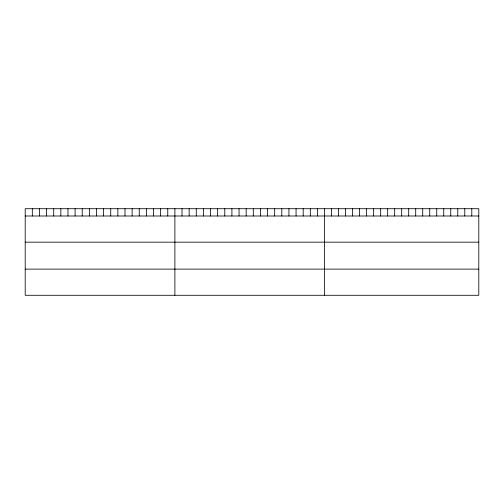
<?xml version="1.0" encoding="UTF-8"?>
<svg xmlns="http://www.w3.org/2000/svg" width="504" height="504" viewBox="0 0 504 504"><rect width="100%" height="100%" fill="white"/><g stroke="black" fill="none" stroke-linecap="round" stroke-linejoin="round"><path stroke-width="0.76" d="M478.8 242.166L478.8 208.713L25.2 208.713L25.2 295.287L478.8 295.287L478.8 242.166L25.2 242.166M25.2 215.996L478.8 215.996M25.2 269.117L478.8 269.117M471.788 208.713L471.788 215.996M464.783 208.713L464.783 215.996M457.771 208.713L457.771 215.996M450.759 208.713L450.759 215.996M443.747 208.713L443.747 215.996M436.741 208.713L436.741 215.996M429.729 208.713L429.729 215.996M422.717 208.713L422.717 215.996M415.706 208.713L415.706 215.996M408.7 208.713L408.7 215.996M401.688 208.713L401.688 215.996M394.676 208.713L394.676 215.996M387.671 208.713L387.671 215.996M380.659 208.713L380.659 215.996M373.647 208.713L373.647 215.996M366.635 208.713L366.635 215.996M359.629 208.713L359.629 215.996M352.617 208.713L352.617 215.996M345.605 208.713L345.605 215.996M338.594 208.713L338.594 215.996M331.588 208.713L331.588 215.996M324.576 208.713L324.576 295.287M317.451 208.713L317.451 215.996M310.319 208.713L310.319 215.996M303.194 208.713L303.194 215.996M296.062 208.713L296.062 215.996M288.937 208.713L288.937 215.996M281.805 208.713L281.805 215.996M274.68 208.713L274.68 215.996M267.555 208.713L267.555 215.996M260.423 208.713L260.423 215.996M253.298 208.713L253.298 215.996M246.166 208.713L246.166 215.996M239.041 208.713L239.041 215.996M231.909 208.713L231.909 215.996M224.784 208.713L224.784 215.996M217.659 208.713L217.659 215.996M210.527 208.713L210.527 215.996M203.402 208.713L203.402 215.996M196.27 208.713L196.27 215.996M189.145 208.713L189.145 215.996M182.013 208.713L182.013 215.996M174.888 208.713L174.888 295.287M167.763 208.713L167.763 215.996M160.631 208.713L160.631 215.996M153.506 208.713L153.506 215.996M146.374 208.713L146.374 215.996M139.249 208.713L139.249 215.996M132.117 208.713L132.117 215.996M124.992 208.713L124.992 215.996M117.867 208.713L117.867 215.996M110.735 208.713L110.735 215.996M103.61 208.713L103.61 215.996M96.478 208.713L96.478 215.996M89.353 208.713L89.353 215.996M82.221 208.713L82.221 215.996M75.096 208.713L75.096 215.996M67.971 208.713L67.971 215.996M60.839 208.713L60.839 215.996M53.714 208.713L53.714 215.996M46.582 208.713L46.582 215.996M39.457 208.713L39.457 215.996M32.325 208.713L32.325 215.996"/></g></svg>
